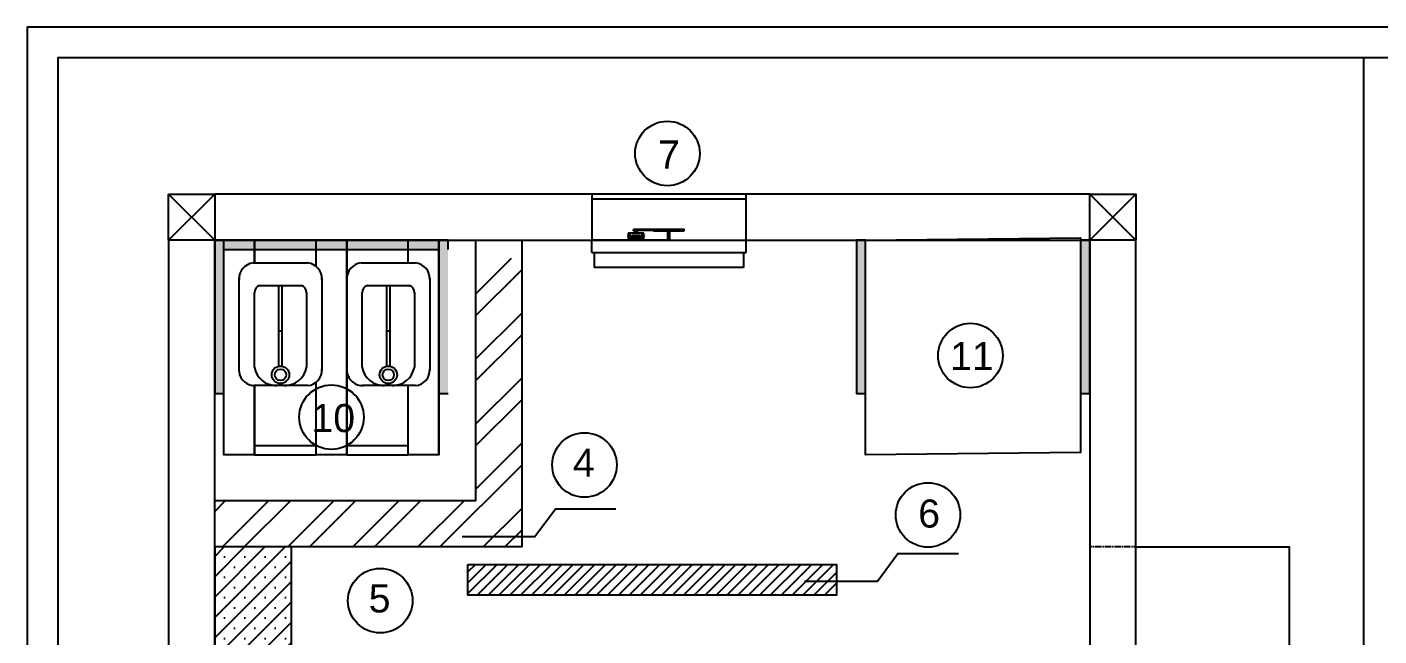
# Model space of a CAD drawing. Header units: millimetres. Extents: x 19989 to 114677, y -6335 to 49043.
# Drawn here: x 58502 to 62906, y 41432 to 43416 of the extents above; entities that cross this region are included whole.
import ezdxf

# ---------------------------------------------------------------- set-up
doc = ezdxf.new("R2010")
doc.units = ezdxf.units.MM
doc.header["$MEASUREMENT"] = 0
doc.linetypes.add('CENTER2', pattern=[1.125, 0.75, -0.125, 0.125, -0.125])
doc.layers.add('Edges', color=7, linetype='Continuous')
doc.styles.get("Standard").update_dxf_attribs({"font": 'arial.ttf'})

# ---------------------------------------------------------------- blocks, each defined once
blk = doc.blocks.new('industrial exhaust fan pl')
at = {"layer": 'Edges'}
for p, q in [((50.11, 66.59), (50.11, 66.72)), ((50.11, 66.72), (51.61, 66.72)), ((50.11, 66.59), (50.55, 66.59)), ((50.11, 66.2), (50.11, 66.33)), ((50.55, 66.33), (50.11, 66.33)), ((50.11, 66.2), (50.55, 66.2)), ((50.55, 66.33), (50.55, 66.59)), ((50.56, 66.59), (50.55, 66.59)), ((50.56, 66.33), (50.55, 66.33)), ((50.55, 65.34), (50.55, 66.2)), ((50.55, 66.2), (51.16, 66.2)), ((50.56, 66.59), (50.56, 66.33)), ((50.56, 66.59), (51.61, 66.59)), ((51.61, 66.33), (50.56, 66.33)), ((51.16, 65.34), (51.16, 66.2)), ((51.16, 66.2), (51.61, 66.2)), ((51.61, 66.59), (51.61, 66.72)), ((56.54, 66.59), (51.61, 66.59)), ((51.61, 66.2), (51.61, 66.33)), ((51.61, 66.33), (56.54, 66.33)), ((56.54, 66.59), (56.54, 66.72)), ((56.54, 66.72), (66.55, 66.72)), ((56.54, 66.59), (57.35, 66.59)), ((56.54, 66.2), (56.54, 66.33)), ((57.35, 66.33), (56.54, 66.33)), ((56.54, 66.2), (61.03, 66.2)), ((57.35, 66.33), (57.35, 66.59)), ((57.35, 66.59), (66.39, 66.59)), ((66.39, 66.33), (57.35, 66.33)), ((61.03, 66.2), (61.03, 66.07)), ((61.23, 66.2), (61.03, 66.2)), ((61.03, 66.07), (61.2, 66.07)), ((61.2, 63.13), (61.2, 66.07)), ((61.2, 66.07), (61.23, 66.07)), ((61.23, 66.2), (61.23, 66.07)), ((61.23, 66.2), (61.86, 66.2)), ((61.23, 66.07), (61.86, 66.07)), ((61.86, 66.2), (61.86, 66.07)), ((61.86, 66.2), (62.06, 66.2)), ((61.86, 66.07), (61.89, 66.07)), ((61.89, 63.13), (61.89, 66.07)), ((61.89, 66.07), (62.06, 66.07)), ((62.06, 66.2), (62.06, 66.07)), ((62.06, 66.2), (66.55, 66.2)), ((66.39, 66.59), (66.39, 66.33)), ((66.39, 66.59), (66.55, 66.59)), ((66.39, 66.33), (66.55, 66.33)), ((66.55, 66.59), (66.55, 66.72)), ((66.55, 66.2), (66.55, 66.33)), ((36.54, 59.13), (36.54, 63.13)), ((48.3, 63.13), (36.54, 63.13)), ((48.3, 64.5), (48.21, 64.5)), ((48.21, 64.5), (48.21, 64.27)), ((48.21, 64.27), (48.3, 64.27)), ((48.3, 65.34), (48.3, 64.5)), ((49.64, 65.34), (48.3, 65.34)), ((48.54, 64.5), (48.3, 64.5)), ((48.3, 64.27), (48.3, 63.13)), ((48.3, 64.27), (48.92, 64.27)), ((48.3, 63.13), (48.39, 63.13)), ((48.92, 64.27), (48.39, 63.83)), ((48.39, 63.83), (48.39, 63.13)), ((48.39, 63.13), (48.44, 63.13)), ((48.44, 63.83), (48.45, 63.84)), ((48.44, 63.83), (48.44, 63.13)), ((48.44, 63.13), (48.45, 63.13)), ((48.45, 63.84), (48.92, 64.24)), ((48.45, 63.84), (48.45, 63.13)), ((48.45, 63.13), (48.57, 63.13)), ((49.09, 65.27), (48.54, 64.5)), ((48.54, 64.5), (53.17, 64.5)), ((48.57, 63.83), (48.99, 64.18)), ((48.57, 63.83), (48.57, 63.13)), ((48.57, 63.13), (48.77, 63.13)), ((48.77, 63.83), (49.15, 64.12)), ((48.77, 63.83), (48.77, 63.13)), ((48.77, 63.13), (49.44, 63.13)), ((48.92, 64.27), (48.92, 64.27)), ((48.92, 64.27), (48.92, 64.24)), ((48.92, 64.24), (48.97, 64.27)), ((48.92, 64.27), (48.97, 64.27)), ((48.99, 64.27), (48.97, 64.27)), ((48.99, 64.27), (48.99, 64.18)), ((48.99, 64.18), (49.1, 64.27)), ((48.99, 64.27), (49.1, 64.27)), ((49.64, 65.27), (49.09, 65.27)), ((49.1, 64.27), (49.15, 64.27)), ((49.15, 64.27), (49.15, 64.12)), ((49.15, 64.12), (49.36, 64.27)), ((49.15, 64.27), (49.36, 64.27)), ((49.36, 64.27), (49.44, 64.27)), ((49.44, 64.27), (49.44, 63.13)), ((49.44, 64.27), (49.55, 64.27)), ((49.44, 63.13), (49.55, 63.13)), ((49.55, 63.83), (49.55, 64.27)), ((49.55, 64.27), (49.64, 64.27)), ((49.55, 63.83), (49.55, 63.13)), ((49.64, 63.83), (49.55, 63.83)), ((49.55, 63.13), (49.64, 63.13)), ((49.64, 65.34), (49.64, 65.27)), ((50.55, 65.34), (49.64, 65.34)), ((49.64, 65.27), (52.07, 65.27)), ((49.64, 63.83), (49.64, 64.27)), ((49.64, 64.27), (49.97, 64.27)), ((49.64, 63.83), (49.64, 63.13)), ((49.64, 63.13), (49.97, 63.13)), ((49.97, 63.83), (49.97, 64.27)), ((49.97, 64.27), (50.06, 64.27)), ((50.06, 63.83), (49.97, 63.83)), ((49.97, 63.83), (49.97, 63.13)), ((49.97, 63.13), (50.06, 63.13)), ((50.06, 63.83), (50.06, 64.27)), ((50.39, 64.27), (50.06, 64.27)), ((50.06, 63.83), (50.06, 63.13)), ((50.06, 63.13), (50.39, 63.13)), ((50.39, 63.83), (50.39, 64.27)), ((50.39, 64.27), (50.48, 64.27)), ((50.48, 63.83), (50.39, 63.83)), ((50.39, 63.83), (50.39, 63.13)), ((50.39, 63.13), (50.48, 63.13)), ((50.48, 63.83), (50.48, 64.27)), ((50.48, 64.27), (50.81, 64.27)), ((50.48, 63.83), (50.48, 63.13)), ((50.48, 63.13), (50.81, 63.13)), ((50.55, 65.34), (51.16, 65.34)), ((50.81, 63.83), (50.81, 64.27)), ((50.9, 64.27), (50.81, 64.27)), ((50.81, 63.83), (50.9, 63.83)), ((50.81, 63.83), (50.81, 63.13)), ((50.81, 63.13), (50.9, 63.13)), ((50.9, 64.27), (51.19, 64.27)), ((50.9, 63.83), (50.9, 64.27)), ((50.9, 63.83), (50.9, 63.13)), ((50.9, 63.13), (51.19, 63.13)), ((52.07, 65.34), (51.16, 65.34)), ((51.19, 63.83), (51.19, 64.27)), ((51.19, 64.27), (51.27, 64.27)), ((51.19, 63.83), (51.27, 63.83)), ((51.19, 63.83), (51.19, 63.13)), ((51.19, 63.13), (51.27, 63.13)), ((51.27, 63.83), (51.27, 64.27)), ((51.61, 64.27), (51.27, 64.27)), ((51.27, 63.83), (51.27, 63.13)), ((51.27, 63.13), (51.61, 63.13)), ((51.61, 63.83), (51.61, 64.27)), ((51.61, 64.27), (51.69, 64.27)), ((51.61, 63.83), (51.61, 63.13)), ((51.61, 63.83), (51.69, 63.83)), ((51.61, 63.13), (51.69, 63.13)), ((51.69, 63.83), (51.69, 64.27)), ((51.69, 64.27), (52.02, 64.27)), ((51.69, 63.83), (51.69, 63.13)), ((51.69, 63.13), (52.02, 63.13)), ((52.02, 63.83), (52.02, 64.27)), ((52.02, 64.27), (52.11, 64.27)), ((52.02, 63.83), (52.11, 63.83)), ((52.02, 63.83), (52.02, 63.13)), ((52.02, 63.13), (52.11, 63.13)), ((52.07, 65.34), (52.07, 65.27)), ((53.41, 65.34), (52.07, 65.34)), ((52.62, 65.27), (52.07, 65.27)), ((52.11, 63.83), (52.11, 64.27)), ((52.28, 64.27), (52.11, 64.27)), ((52.11, 63.83), (52.11, 63.13)), ((52.11, 63.13), (52.28, 63.13)), ((52.28, 64.27), (52.28, 63.13)), ((52.28, 64.27), (52.36, 64.27)), ((52.28, 63.13), (52.94, 63.13)), ((52.57, 64.11), (52.36, 64.27)), ((52.36, 64.27), (52.57, 64.27)), ((52.57, 64.27), (52.57, 64.11)), ((52.57, 64.27), (52.62, 64.27)), ((52.94, 63.83), (52.57, 64.11)), ((52.62, 65.27), (53.17, 64.5)), ((52.73, 64.19), (52.62, 64.27)), ((52.62, 64.27), (52.73, 64.27)), ((52.73, 64.27), (52.73, 64.19)), ((52.73, 64.27), (52.75, 64.27)), ((53.14, 63.83), (52.73, 64.19)), ((52.78, 64.25), (52.75, 64.27)), ((52.75, 64.27), (52.78, 64.27)), ((52.78, 64.27), (52.78, 64.25)), ((52.79, 64.27), (52.78, 64.27)), ((52.78, 64.27), (52.78, 64.27)), ((52.78, 64.27), (52.79, 64.27)), ((53.26, 63.83), (52.78, 64.25)), ((52.79, 64.27), (52.79, 64.27)), ((53.32, 63.83), (52.79, 64.27)), ((53.41, 64.27), (52.79, 64.27)), ((52.94, 63.83), (52.94, 63.13)), ((52.94, 63.13), (53.14, 63.13)), ((53.14, 63.83), (53.14, 63.13)), ((53.14, 63.13), (53.26, 63.13)), ((53.41, 64.5), (53.17, 64.5)), ((53.26, 63.83), (53.26, 63.13)), ((53.26, 63.13), (53.32, 63.13)), ((53.32, 63.83), (53.32, 63.13)), ((53.32, 63.13), (53.41, 63.13)), ((53.41, 64.5), (53.41, 65.34)), ((53.5, 64.5), (53.41, 64.5)), ((53.41, 64.27), (53.5, 64.27)), ((53.41, 63.13), (53.41, 64.27)), ((61.2, 63.13), (53.41, 63.13)), ((53.5, 64.5), (53.5, 64.27)), ((61.2, 63.13), (61.89, 63.13)), ((61.89, 63.13), (86.54, 63.13)), ((86.54, 59.13), (86.54, 63.13)), ((36.54, 59.13), (37.34, 59.13)), ((37.34, 59.13), (37.34, 54.25)), ((37.34, 59.13), (85.75, 59.13)), ((85.75, 59.13), (85.75, 54.25)), ((85.75, 59.13), (86.54, 59.13)), ((85.75, 54.25), (37.34, 54.25))]:
    blk.add_line(p, q, dxfattribs=at)

msp = doc.modelspace()

# ---------------------------------------------------------------- hatches: boundary and pattern name
h = msp.add_hatch(color=256)
h.dxf.hatch_style = 1
h.paths.add_polyline_path([(59143.7, 42691.8), (59143.7, 42221.8), (59128.7, 42221.8), (59113.7, 42221.8), (59113.7, 42721.8), (59143.7, 42721.8), (59873.7, 42721.8), (59873.7, 42691.8), (59873.7, 42221.8), (59843.7, 42221.8), (59843.7, 42691.8)])
h = msp.add_hatch(color=256)
h.dxf.hatch_style = 1
h.paths.add_polyline_path([(61933.7, 42721.8), (61963.7, 42721.8), (61963.7, 42221.8), (61933.7, 42221.8)])
h.paths.add_polyline_path([(61203.7, 42721.8), (61233.7, 42721.8), (61233.7, 42221.8), (61203.7, 42221.8)])
h = msp.add_hatch()
h.set_pattern_fill('ANSI32', color=1, scale=400)
h.set_pattern_definition([(45, (-19368.33, 3943.35), (-106.06602, 106.06602), []), (45, (-19297.62, 3943.35), (-106.06602, 106.06602), [])])
h.paths.add_polyline_path([(60113.7, 42663), (59985.2, 42663), (59963.7, 42688.5), (59963.7, 41871.8), (59179, 41871.8), (59330.3, 41721.8), (60013.7, 41721.8), (60113.7, 41721.8)])
h.paths.add_polyline_path([(59179, 41871.8), (59113.7, 41871.8), (59113.7, 41721.8), (59330.3, 41721.8)])
h = msp.add_hatch()
h.set_pattern_fill('SACNCR', color=4, scale=500)
h.set_pattern_definition([(45, (-3665.82, 1118.93), (-33.14563, 33.14563), []), (45, (-3632.675, 1118.93), (-33.14563, 33.14563), [0, -46.875])])
h.paths.add_polyline_path([(59113.7, 41221.8), (59363.7, 41221.8), (59363.7, 41721.8), (59113.7, 41721.8)])
at = {"linetype": 'CENTER2', "true_color": 0xffffff}
h = msp.add_hatch(dxfattribs=at)
h.set_pattern_fill('ANSI31', scale=200)
h.set_pattern_definition([(45, (2210.798, 28094.8), (-17.67767, 17.67767), [])])
h.paths.add_polyline_path([(61963.7, 39871.8), (62113.7, 39871.8), (62113.7, 41721.8), (61963.7, 41721.8)])
h.paths.add_polyline_path([(62113.7, 41721.8), (61963.7, 41721.8), (61963.7, 40741), (62113.7, 40741)], flags=17)
h = msp.add_hatch()
h.set_pattern_fill('ANSI31', color=1, scale=200)
h.set_pattern_definition([(45, (-24988.22, 19009.927), (-17.6776695, 17.6776695), [])])
h.paths.add_polyline_path([(61138.7, 41664.8), (59938.7, 41664.8), (59938.7, 41564.8), (61138.7, 41564.8)])

# ---------------------------------------------------------------- linework, layer by layer
for points in [[(69993.5, 37685.1), (69993.5, 43416.3), (58502.5, 43416.3), (58502.5, 37588.2)], [(69893.5, 37585.1), (69893.5, 43316.3), (58602.5, 43316.3), (58602.5, 37588.2)], [(62855.9, 43316.3), (62855.9, 37687)], [(59113.7, 42721.8), (61963.7, 42721.8), (61963.7, 42871.8), (59113.7, 42871.8), (59113.7, 42721.8)], [(60341.7, 42856), (60844.3, 42856.9)], [(58963.7, 42721.8), (58963.7, 38871.8)], [(59113.7, 38871.8), (59113.7, 42721.8), (58963.7, 42721.8)], [(59143.7, 42721.8), (59113.7, 42721.8), (59113.7, 42221.8)], [(59143.7, 42721.8), (59113.7, 42721.8), (59113.7, 42221.8)], [(59113.7, 42721.8), (59113.7, 42691.8)], [(59873.7, 42691.8), (59873.7, 42721.8), (59113.7, 42721.8)], [(59113.7, 42721.8), (60113.7, 42721.8), (60113.7, 41721.8), (60013.7, 41721.8), (59113.7, 41721.8), (59113.7, 42721.8)], [(59963.7, 42721.8), (59963.7, 41871.8), (59113.7, 41871.8)], [(59843.7, 42721.8), (59143.7, 42721.8)], [(59243.7, 42721.8), (59143.7, 42721.8)], [(59143.7, 42021.8), (59143.7, 42721.8)], [(59143.7, 42721.8), (59243.7, 42721.8), (59243.7, 42647.6)], [(59243.7, 42247.6), (59243.7, 42021.8), (59143.7, 42021.8), (59143.7, 42721.8)], [(59243.7, 42647.6), (59243.7, 42721.8)], [(59543.7, 42721.8), (59443.7, 42721.8)], [(59443.7, 42721.8), (59543.7, 42721.8), (59543.7, 42021.8), (59443.7, 42021.8), (59443.7, 42258.7)], [(59443.7, 42636.4), (59443.7, 42721.8)], [(59443.7, 42636.4), (59443.7, 42721.8)], [(59543.7, 42021.8), (59543.7, 42721.8)], [(59743.7, 42721.8), (59843.7, 42721.8), (59843.7, 42021.8), (59743.7, 42021.8), (59743.7, 42247.6)], [(59743.7, 42647.6), (59743.7, 42721.8)], [(59743.7, 42647.6), (59743.7, 42721.8)], [(59843.7, 42021.8), (59843.7, 42721.8)], [(61233.7, 42721.8), (61203.7, 42721.8), (61203.7, 42221.8), (61233.7, 42221.8), (61233.7, 42721.8)], [(61963.7, 42721.8), (61933.7, 42721.8), (61933.7, 42221.8), (61963.7, 42221.8), (61963.7, 42721.8)], [(61963.7, 42721.8), (61963.7, 38871.8), (62113.7, 38871.8), (62113.7, 42721.8), (61963.7, 42721.8)], [(59143.7, 42691.8), (59843.7, 42691.8)], [(59239, 42647.6), (59416.7, 42647.6)], [(59590.3, 42647.6), (59768.1, 42647.6)], [(59192.9, 42293.5), (59192.9, 42599)], [(59462.9, 42599), (59462.9, 42296.1)], [(59544.2, 42293.5), (59544.2, 42599)], [(59814.2, 42599), (59814.2, 42296.1)], [(59242.9, 42306.9), (59242.9, 42551.3)], [(59259.8, 42574.4), (59396, 42574.4)], [(59322.9, 42311.1), (59322.9, 42574.4)], [(59332.9, 42574.4), (59332.9, 42311.1)], [(59412.9, 42551.3), (59412.9, 42306.9)], [(59594.2, 42306.9), (59594.2, 42551.3)], [(59611.1, 42574.4), (59747.3, 42574.4)], [(59674.2, 42311.1), (59674.2, 42574.4)], [(59684.2, 42574.4), (59684.2, 42311.1)], [(59764.2, 42551.3), (59764.2, 42306.9)], [(59332.9, 42424.8), (59322.9, 42424.8)], [(59684.2, 42424.8), (59674.2, 42424.8)], [(59416.7, 42247.6), (59241.2, 42247.6)], [(59243.7, 42021.8), (59243.7, 42247.6)], [(59443.7, 42021.8), (59443.7, 42258.7)], [(59768.1, 42247.6), (59592.5, 42247.6)], [(59743.7, 42021.8), (59743.7, 42247.6)], [(59113.7, 42221.8), (59128.7, 42221.8), (59143.7, 42221.8)], [(59128.7, 42221.8), (59143.7, 42221.8)], [(59843.7, 42221.8), (59873.7, 42221.8)], [(59243.7, 42021.8), (59443.7, 42021.8), (59443.7, 42051.8), (59243.7, 42051.8), (59243.7, 42021.8)], [(59543.7, 42021.8), (59743.7, 42021.8), (59743.7, 42051.8), (59543.7, 42051.8), (59543.7, 42021.8)], [(59113.7, 41721.8), (59113.7, 41221.8), (59363.7, 41221.8), (59363.7, 41721.8), (59113.7, 41721.8)], [(62113.7, 40796.8), (62113.7, 41721.8), (62613.7, 41721.8), (62613.7, 39871.8), (62113.7, 39871.8), (62113.7, 40796.8)], [(59938.7, 41664.8), (61138.7, 41664.8), (61138.7, 41564.8), (59938.7, 41564.8), (59938.7, 41664.8)]]:
    msp.add_lwpolyline(points)
at = {"color": 5}
for points in [[(58963.7, 42871.8), (59113.7, 42871.8), (59113.7, 42721.8), (58963.7, 42721.8), (58963.7, 42871.8)], [(58963.7, 42721.8), (59113.7, 42871.8)], [(58963.7, 42871.8), (59113.7, 42721.8)], [(61963.7, 42871.8), (62113.7, 42871.8), (62113.7, 42721.8), (61963.7, 42721.8), (61963.7, 42871.8)], [(61963.7, 42721.8), (62113.7, 42871.8)], [(61963.7, 42871.8), (62113.7, 42721.8)], [(59919.3, 41756.3), (60156.6, 41756.3), (60223.7, 41846.4), (60420.5, 41846.4)], [(61034.9, 41610.4), (61272.2, 41610.4), (61339.3, 41700.6), (61536.1, 41700.6)]]:
    msp.add_lwpolyline(points, dxfattribs=at)
for points in [[(60341.7, 42721.8), (60844.3, 42721.8), (60844.3, 42871.8), (60341.7, 42871.8)], [(61233.7, 42721.8), (61933.7, 42729.7), (61933.7, 42029.7), (61233.7, 42021.8)]]:
    msp.add_lwpolyline(points, close=True)
at = {"linetype": 'CENTER2'}
msp.add_lwpolyline([(62113.7, 41721.8), (61963.7, 41721.8), (61963.7, 39871.8), (62113.7, 39871.8), (62113.7, 41721.8)], dxfattribs=at)
at = {"color": 5}
for centre in [(60588.3, 43004.3), (61575.2, 42345.6), (59494.1, 42144.9), (60318.1, 41989.1), (61437.1, 41826.2), (59652.9, 41546.8)]:
    msp.add_circle(centre, 105.1, dxfattribs=at)
for centre, radius in [((59327.9, 42283), 28.5), ((59327.9, 42283), 18.5), ((59679.2, 42283), 28.5), ((59679.2, 42283), 18.5)]:
    msp.add_circle(centre, radius)
for centre, radius, start, end in [((59244.5, 42596.2), 51.7, 96.0853, 183.188), ((59411.3, 42596.2), 51.7, 356.812, 83.9147), ((59595.8, 42596.2), 51.7, 96.0853, 183.188), ((59762.6, 42596.2), 51.7, 356.812, 83.9147), ((59267.9, 42550.8), 25, 108.9145, 181.147), ((59387.9, 42550.8), 25, 358.853, 71.0855), ((59619.2, 42550.8), 25, 108.9145, 181.147), ((59739.2, 42550.8), 25, 358.853, 71.0855), ((59244.3, 42299.2), 51.7, 186.2648, 273.3674), ((59314.6, 42320.6), 73.1, 190.8249, 270.1529), ((59341.1, 42320.6), 73.1, 269.8471, 349.1751), ((59411.3, 42299), 51.7, 276.0853, 3.188), ((59595.6, 42299.2), 51.7, 186.2648, 273.3674), ((59665.9, 42320.6), 73.1, 190.8249, 270.1529), ((59692.4, 42320.6), 73.1, 269.8471, 349.1751), ((59762.6, 42299), 51.7, 276.0853, 3.188)]:
    msp.add_arc(centre, radius, start, end)

# ---------------------------------------------------------------- block references
at = {"xscale": 10.05038995959319, "yscale": 10.05038995959319, "zscale": 10.05038995959319}
msp.add_blockref('industrial exhaust fan pl', (59974.5, 42087.3), dxfattribs=at)

# ---------------------------------------------------------------- texts
at = {"color": 5, "attachment_point": 1}
for s, insert, char_height in [('7', (60557.8, 43046.6), 91.5), ('11', (61508.9, 42389.7), 91.49), ('10', (59428.9, 42187.6), 91.49), ('4', (60280.5, 42042.2), 91.5), ('6', (61405.1, 41876.5), 91.5), ('5', (59615.3, 41599.9), 91.5)]:
    msp.add_mtext_dynamic_manual_height_columns(s, width=95.29, gutter_width=457.5, heights=[0], dxfattribs=dict(at, insert=insert, char_height=char_height))

doc.saveas('drawing.dxf')
